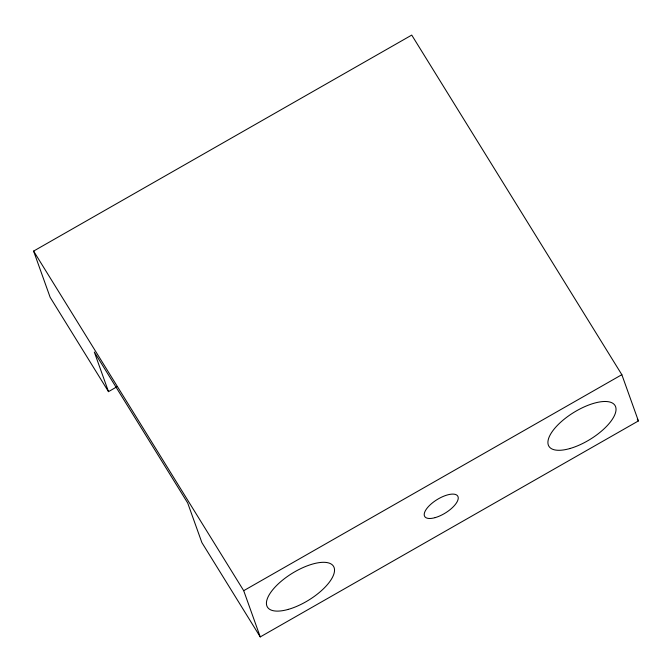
<?xml version="1.0" encoding="UTF-8"?>
<svg xmlns="http://www.w3.org/2000/svg" width="672" height="672" viewBox="0 0 672 672"><rect width="100%" height="100%" fill="white"/><g stroke="black" fill="none" stroke-linecap="round" stroke-linejoin="round"><path stroke-width="1.01" d="M108.503 391.65L94.307 352.027L187.681 502.967L201.886 542.598L260.249 636.913L638.4 420.932L621.844 374.682L411.734 35.087L33.6 251.093L50.148 297.318L108.503 391.65L116.962 386.744M260.249 636.913L243.701 590.688L621.844 374.682M637.3 419.152L638.4 420.932M33.6 251.093L243.701 590.688M288.347 609.37A38.833 15.742 -31.7 0 0 334.085 567.496A38.833 15.742 -31.7 0 0 278.989 583.22A38.833 15.742 -31.7 0 0 288.347 609.37M569.848 448.552A38.833 15.742 -31.7 0 0 615.586 406.678A38.833 15.742 -31.7 0 0 560.482 422.402A38.833 15.742 -31.7 0 0 569.848 448.552M435.162 517.625A19.412 7.871 -31.7 0 0 458.027 496.692A19.412 7.871 -31.7 0 0 430.483 504.554A19.412 7.871 -31.7 0 0 435.162 517.625"/></g></svg>
